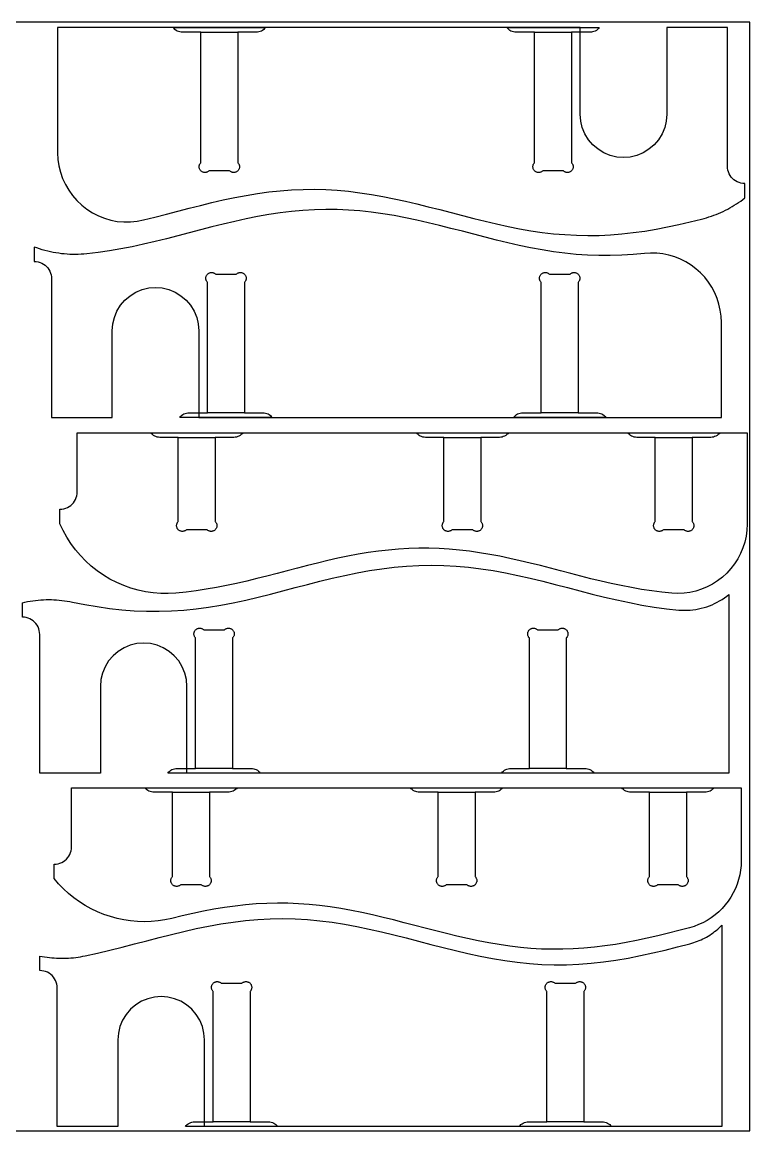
# Model space of a CAD drawing. Header units: inches. Extents: x 0 to 96, y 0 to 48.
# Drawn here: x 64.49 to 96, y 0 to 48 of the extents above; entities that cross this region are included whole.
import ezdxf

# ---------------------------------------------------------------- set-up
doc = ezdxf.new("R2010")
doc.units = ezdxf.units.IN
for name, color, linetype in [('BRACKET_CUTS', 1, 'Continuous'), ('BRACKET_OUTLINE', 5, 'Continuous'), ('PLYWOOD_BOUNDARY', 7, 'Continuous'), ('SHELF_OUTLINE', 3, 'Continuous')]:
    doc.layers.add(name, color=color, linetype=linetype)

msp = doc.modelspace()

# ---------------------------------------------------------------- linework, layer by layer
at = {"layer": 'BRACKET_CUTS'}
for points in [[(72.23, 47.564), (73.83, 47.564)], [(86.68, 47.564), (88.28, 47.564)], [(74.118, 31.09), (72.518, 31.09)], [(88.568, 31.09), (86.968, 31.09)], [(71.255, 30.025), (72.855, 30.025)], [(82.755, 30.025), (84.355, 30.025)], [(91.905, 30.025), (93.505, 30.025)], [(73.604, 15.691), (72.004, 15.691)], [(88.054, 15.691), (86.454, 15.691)], [(71.004, 14.657), (72.604, 14.657)], [(82.504, 14.657), (84.104, 14.657)], [(91.654, 14.657), (93.254, 14.657)], [(74.362, 0.388), (72.762, 0.388)], [(88.812, 0.388), (87.212, 0.388)]]:
    msp.add_lwpolyline(points, dxfattribs=at)
at = {"layer": 'BRACKET_OUTLINE'}
for points in [[(75.03, 47.764), (74.993, 47.719), (74.951, 47.68), (74.904, 47.645), (74.854, 47.616), (74.801, 47.594), (74.745, 47.577), (74.688, 47.567), (74.63, 47.564), (73.83, 47.564), (73.83, 41.917), (73.847, 41.899), (73.861, 41.879), (73.874, 41.858), (73.884, 41.836), (73.893, 41.813), (73.899, 41.789), (73.902, 41.765), (73.903, 41.74), (73.902, 41.716), (73.899, 41.692), (73.893, 41.668), (73.884, 41.645), (73.874, 41.623), (73.861, 41.602), (73.847, 41.582), (73.83, 41.564), (73.812, 41.547), (73.792, 41.533), (73.771, 41.52), (73.749, 41.509), (73.726, 41.501), (73.702, 41.495), (73.678, 41.492), (73.653, 41.49), (73.629, 41.492), (73.605, 41.495), (73.581, 41.501), (73.558, 41.509), (73.536, 41.52), (73.515, 41.533), (73.495, 41.547), (73.477, 41.564), (72.584, 41.564), (72.566, 41.547), (72.546, 41.533), (72.525, 41.52), (72.503, 41.509), (72.48, 41.501), (72.456, 41.495), (72.431, 41.492), (72.407, 41.49), (72.382, 41.492), (72.358, 41.495), (72.334, 41.501), (72.311, 41.509), (72.289, 41.52), (72.268, 41.533), (72.248, 41.547), (72.23, 41.564), (72.214, 41.582), (72.199, 41.602), (72.186, 41.623), (72.176, 41.645), (72.168, 41.668), (72.162, 41.692), (72.158, 41.716), (72.157, 41.74), (72.158, 41.765), (72.162, 41.789), (72.168, 41.813), (72.176, 41.836), (72.186, 41.858), (72.199, 41.879), (72.214, 41.899), (72.23, 41.917), (72.23, 47.564), (71.43, 47.564), (71.372, 47.567), (71.315, 47.577), (71.26, 47.594), (71.207, 47.616), (71.156, 47.645), (71.11, 47.68), (71.068, 47.719), (71.03, 47.764), (75.03, 47.764)], [(89.48, 47.764), (89.443, 47.719), (89.401, 47.68), (89.354, 47.645), (89.304, 47.616), (89.251, 47.594), (89.195, 47.577), (89.138, 47.567), (89.08, 47.564), (88.28, 47.564), (88.28, 41.917), (88.297, 41.899), (88.311, 41.879), (88.324, 41.858), (88.334, 41.836), (88.343, 41.813), (88.349, 41.789), (88.352, 41.765), (88.353, 41.74), (88.352, 41.716), (88.349, 41.692), (88.343, 41.668), (88.334, 41.645), (88.324, 41.623), (88.311, 41.602), (88.297, 41.582), (88.28, 41.564), (88.262, 41.547), (88.242, 41.533), (88.221, 41.52), (88.199, 41.509), (88.176, 41.501), (88.152, 41.495), (88.128, 41.492), (88.103, 41.49), (88.079, 41.492), (88.055, 41.495), (88.031, 41.501), (88.008, 41.509), (87.986, 41.52), (87.965, 41.533), (87.945, 41.547), (87.927, 41.564), (87.034, 41.564), (87.016, 41.547), (86.996, 41.533), (86.975, 41.52), (86.953, 41.509), (86.93, 41.501), (86.906, 41.495), (86.881, 41.492), (86.857, 41.49), (86.832, 41.492), (86.808, 41.495), (86.784, 41.501), (86.761, 41.509), (86.739, 41.52), (86.718, 41.533), (86.698, 41.547), (86.68, 41.564), (86.664, 41.582), (86.649, 41.602), (86.636, 41.623), (86.626, 41.645), (86.618, 41.668), (86.612, 41.692), (86.608, 41.716), (86.607, 41.74), (86.608, 41.765), (86.612, 41.789), (86.618, 41.813), (86.626, 41.836), (86.636, 41.858), (86.649, 41.879), (86.664, 41.899), (86.68, 41.917), (86.68, 47.564), (85.88, 47.564), (85.822, 47.567), (85.765, 47.577), (85.71, 47.594), (85.657, 47.616), (85.606, 47.645), (85.56, 47.68), (85.518, 47.719), (85.48, 47.764), (89.48, 47.764)], [(71.318, 30.89), (71.356, 30.934), (71.398, 30.974), (71.444, 31.008), (71.495, 31.037), (71.548, 31.06), (71.603, 31.077), (71.66, 31.087), (71.718, 31.09), (72.518, 31.09), (72.518, 36.736), (72.502, 36.755), (72.487, 36.774), (72.475, 36.795), (72.464, 36.818), (72.456, 36.841), (72.45, 36.864), (72.446, 36.889), (72.445, 36.913), (72.446, 36.938), (72.45, 36.962), (72.456, 36.986), (72.464, 37.009), (72.475, 37.031), (72.487, 37.052), (72.502, 37.072), (72.518, 37.09), (72.536, 37.106), (72.556, 37.121), (72.577, 37.134), (72.599, 37.144), (72.623, 37.152), (72.646, 37.158), (72.671, 37.162), (72.695, 37.163), (72.72, 37.162), (72.744, 37.158), (72.768, 37.152), (72.791, 37.144), (72.813, 37.134), (72.834, 37.121), (72.854, 37.106), (72.872, 37.09), (73.765, 37.09), (73.783, 37.106), (73.803, 37.121), (73.824, 37.134), (73.846, 37.144), (73.869, 37.152), (73.893, 37.158), (73.917, 37.162), (73.942, 37.163), (73.966, 37.162), (73.99, 37.158), (74.014, 37.152), (74.037, 37.144), (74.059, 37.134), (74.08, 37.121), (74.1, 37.106), (74.118, 37.09), (74.135, 37.072), (74.149, 37.052), (74.162, 37.031), (74.172, 37.009), (74.181, 36.986), (74.187, 36.962), (74.19, 36.938), (74.192, 36.913), (74.19, 36.889), (74.187, 36.864), (74.181, 36.841), (74.172, 36.818), (74.162, 36.795), (74.149, 36.774), (74.135, 36.755), (74.118, 36.736), (74.118, 31.09), (74.918, 31.09), (74.976, 31.087), (75.033, 31.077), (75.089, 31.06), (75.142, 31.037), (75.192, 31.008), (75.239, 30.974), (75.281, 30.934), (75.318, 30.89), (71.318, 30.89)], [(85.768, 30.89), (85.806, 30.934), (85.848, 30.974), (85.894, 31.008), (85.945, 31.037), (85.998, 31.06), (86.053, 31.077), (86.11, 31.087), (86.168, 31.09), (86.968, 31.09), (86.968, 36.736), (86.952, 36.755), (86.937, 36.774), (86.925, 36.795), (86.914, 36.818), (86.906, 36.841), (86.9, 36.864), (86.896, 36.889), (86.895, 36.913), (86.896, 36.938), (86.9, 36.962), (86.906, 36.986), (86.914, 37.009), (86.925, 37.031), (86.937, 37.052), (86.952, 37.072), (86.968, 37.09), (86.986, 37.106), (87.006, 37.121), (87.027, 37.134), (87.049, 37.144), (87.073, 37.152), (87.096, 37.158), (87.121, 37.162), (87.145, 37.163), (87.17, 37.162), (87.194, 37.158), (87.218, 37.152), (87.241, 37.144), (87.263, 37.134), (87.284, 37.121), (87.304, 37.106), (87.322, 37.09), (88.215, 37.09), (88.233, 37.106), (88.253, 37.121), (88.274, 37.134), (88.296, 37.144), (88.319, 37.152), (88.343, 37.158), (88.367, 37.162), (88.392, 37.163), (88.416, 37.162), (88.44, 37.158), (88.464, 37.152), (88.487, 37.144), (88.509, 37.134), (88.53, 37.121), (88.55, 37.106), (88.568, 37.09), (88.585, 37.072), (88.599, 37.052), (88.612, 37.031), (88.622, 37.009), (88.631, 36.986), (88.637, 36.962), (88.64, 36.938), (88.642, 36.913), (88.64, 36.889), (88.637, 36.864), (88.631, 36.841), (88.622, 36.818), (88.612, 36.795), (88.599, 36.774), (88.585, 36.755), (88.568, 36.736), (88.568, 31.09), (89.368, 31.09), (89.426, 31.087), (89.483, 31.077), (89.539, 31.06), (89.592, 31.037), (89.642, 31.008), (89.689, 30.974), (89.731, 30.934), (89.768, 30.89), (85.768, 30.89)], [(74.055, 30.225), (74.018, 30.18), (73.975, 30.141), (73.929, 30.106), (73.879, 30.077), (73.825, 30.055), (73.77, 30.038), (73.713, 30.028), (73.655, 30.025), (72.855, 30.025), (72.855, 26.378), (72.871, 26.36), (72.886, 26.34), (72.899, 26.319), (72.909, 26.297), (72.917, 26.274), (72.923, 26.25), (72.927, 26.226), (72.928, 26.201), (72.927, 26.177), (72.923, 26.153), (72.917, 26.129), (72.909, 26.106), (72.899, 26.084), (72.886, 26.063), (72.871, 26.043), (72.855, 26.025), (72.837, 26.008), (72.817, 25.994), (72.796, 25.981), (72.774, 25.97), (72.751, 25.962), (72.727, 25.956), (72.703, 25.953), (72.678, 25.951), (72.654, 25.953), (72.629, 25.956), (72.606, 25.962), (72.583, 25.97), (72.56, 25.981), (72.539, 25.994), (72.52, 26.008), (72.501, 26.025), (71.609, 26.025), (71.59, 26.008), (71.571, 25.994), (71.55, 25.981), (71.527, 25.97), (71.504, 25.962), (71.481, 25.956), (71.456, 25.953), (71.432, 25.951), (71.407, 25.953), (71.383, 25.956), (71.359, 25.962), (71.336, 25.97), (71.314, 25.981), (71.293, 25.994), (71.273, 26.008), (71.255, 26.025), (71.239, 26.043), (71.224, 26.063), (71.211, 26.084), (71.201, 26.106), (71.193, 26.129), (71.187, 26.153), (71.183, 26.177), (71.182, 26.201), (71.183, 26.226), (71.187, 26.25), (71.193, 26.274), (71.201, 26.297), (71.211, 26.319), (71.224, 26.34), (71.239, 26.36), (71.255, 26.378), (71.255, 30.025), (70.455, 30.025), (70.397, 30.028), (70.34, 30.038), (70.285, 30.055), (70.231, 30.077), (70.181, 30.106), (70.135, 30.141), (70.092, 30.18), (70.055, 30.225), (74.055, 30.225)], [(85.555, 30.225), (85.518, 30.18), (85.475, 30.141), (85.429, 30.106), (85.379, 30.077), (85.325, 30.055), (85.27, 30.038), (85.213, 30.028), (85.155, 30.025), (84.355, 30.025), (84.355, 26.378), (84.371, 26.36), (84.386, 26.34), (84.399, 26.319), (84.409, 26.297), (84.417, 26.274), (84.423, 26.25), (84.427, 26.226), (84.428, 26.201), (84.427, 26.177), (84.423, 26.153), (84.417, 26.129), (84.409, 26.106), (84.399, 26.084), (84.386, 26.063), (84.371, 26.043), (84.355, 26.025), (84.337, 26.008), (84.317, 25.994), (84.296, 25.981), (84.274, 25.97), (84.251, 25.962), (84.227, 25.956), (84.203, 25.953), (84.178, 25.951), (84.154, 25.953), (84.129, 25.956), (84.106, 25.962), (84.083, 25.97), (84.06, 25.981), (84.039, 25.994), (84.02, 26.008), (84.001, 26.025), (83.109, 26.025), (83.09, 26.008), (83.071, 25.994), (83.05, 25.981), (83.027, 25.97), (83.004, 25.962), (82.981, 25.956), (82.956, 25.953), (82.932, 25.951), (82.907, 25.953), (82.883, 25.956), (82.859, 25.962), (82.836, 25.97), (82.814, 25.981), (82.793, 25.994), (82.773, 26.008), (82.755, 26.025), (82.739, 26.043), (82.724, 26.063), (82.711, 26.084), (82.701, 26.106), (82.693, 26.129), (82.687, 26.153), (82.683, 26.177), (82.682, 26.201), (82.683, 26.226), (82.687, 26.25), (82.693, 26.274), (82.701, 26.297), (82.711, 26.319), (82.724, 26.34), (82.739, 26.36), (82.755, 26.378), (82.755, 30.025), (81.955, 30.025), (81.897, 30.028), (81.84, 30.038), (81.785, 30.055), (81.731, 30.077), (81.681, 30.106), (81.635, 30.141), (81.592, 30.18), (81.555, 30.225), (85.555, 30.225)], [(94.705, 30.225), (94.668, 30.18), (94.625, 30.141), (94.579, 30.106), (94.529, 30.077), (94.475, 30.055), (94.42, 30.038), (94.363, 30.028), (94.305, 30.025), (93.505, 30.025), (93.505, 26.378), (93.521, 26.36), (93.536, 26.34), (93.549, 26.319), (93.559, 26.297), (93.567, 26.274), (93.573, 26.25), (93.577, 26.226), (93.578, 26.201), (93.577, 26.177), (93.573, 26.153), (93.567, 26.129), (93.559, 26.106), (93.549, 26.084), (93.536, 26.063), (93.521, 26.043), (93.505, 26.025), (93.487, 26.008), (93.467, 25.994), (93.446, 25.981), (93.424, 25.97), (93.401, 25.962), (93.377, 25.956), (93.353, 25.953), (93.328, 25.951), (93.304, 25.953), (93.279, 25.956), (93.256, 25.962), (93.233, 25.97), (93.21, 25.981), (93.189, 25.994), (93.17, 26.008), (93.151, 26.025), (92.259, 26.025), (92.24, 26.008), (92.221, 25.994), (92.2, 25.981), (92.177, 25.97), (92.154, 25.962), (92.131, 25.956), (92.106, 25.953), (92.082, 25.951), (92.057, 25.953), (92.033, 25.956), (92.009, 25.962), (91.986, 25.97), (91.964, 25.981), (91.943, 25.994), (91.923, 26.008), (91.905, 26.025), (91.889, 26.043), (91.874, 26.063), (91.861, 26.084), (91.851, 26.106), (91.843, 26.129), (91.837, 26.153), (91.833, 26.177), (91.832, 26.201), (91.833, 26.226), (91.837, 26.25), (91.843, 26.274), (91.851, 26.297), (91.861, 26.319), (91.874, 26.34), (91.889, 26.36), (91.905, 26.378), (91.905, 30.025), (91.105, 30.025), (91.047, 30.028), (90.99, 30.038), (90.935, 30.055), (90.881, 30.077), (90.831, 30.106), (90.785, 30.141), (90.742, 30.18), (90.705, 30.225), (94.705, 30.225)], [(70.804, 15.491), (70.841, 15.536), (70.884, 15.575), (70.93, 15.61), (70.98, 15.639), (71.034, 15.661), (71.089, 15.678), (71.146, 15.688), (71.204, 15.691), (72.004, 15.691), (72.004, 21.338), (71.988, 21.356), (71.973, 21.376), (71.96, 21.397), (71.95, 21.419), (71.942, 21.442), (71.936, 21.466), (71.932, 21.49), (71.931, 21.515), (71.932, 21.539), (71.936, 21.563), (71.942, 21.587), (71.95, 21.61), (71.96, 21.632), (71.973, 21.654), (71.988, 21.673), (72.004, 21.691), (72.022, 21.708), (72.042, 21.722), (72.063, 21.735), (72.085, 21.746), (72.108, 21.754), (72.132, 21.76), (72.156, 21.763), (72.181, 21.765), (72.205, 21.763), (72.23, 21.76), (72.253, 21.754), (72.276, 21.746), (72.299, 21.735), (72.32, 21.722), (72.339, 21.708), (72.358, 21.691), (73.25, 21.691), (73.269, 21.708), (73.288, 21.722), (73.309, 21.735), (73.332, 21.746), (73.355, 21.754), (73.378, 21.76), (73.403, 21.763), (73.427, 21.765), (73.452, 21.763), (73.476, 21.76), (73.5, 21.754), (73.523, 21.746), (73.545, 21.735), (73.566, 21.722), (73.586, 21.708), (73.604, 21.691), (73.62, 21.673), (73.635, 21.654), (73.648, 21.632), (73.658, 21.61), (73.666, 21.587), (73.672, 21.563), (73.676, 21.539), (73.677, 21.515), (73.676, 21.49), (73.672, 21.466), (73.666, 21.442), (73.658, 21.419), (73.648, 21.397), (73.635, 21.376), (73.62, 21.356), (73.604, 21.338), (73.604, 15.691), (74.404, 15.691), (74.462, 15.688), (74.519, 15.678), (74.574, 15.661), (74.628, 15.639), (74.678, 15.61), (74.724, 15.575), (74.767, 15.536), (74.804, 15.491), (70.804, 15.491)], [(85.254, 15.491), (85.291, 15.536), (85.334, 15.575), (85.38, 15.61), (85.43, 15.639), (85.484, 15.661), (85.539, 15.678), (85.596, 15.688), (85.654, 15.691), (86.454, 15.691), (86.454, 21.338), (86.438, 21.356), (86.423, 21.376), (86.41, 21.397), (86.4, 21.419), (86.392, 21.442), (86.386, 21.466), (86.382, 21.49), (86.381, 21.515), (86.382, 21.539), (86.386, 21.563), (86.392, 21.587), (86.4, 21.61), (86.41, 21.632), (86.423, 21.654), (86.438, 21.673), (86.454, 21.691), (86.472, 21.708), (86.492, 21.722), (86.513, 21.735), (86.535, 21.746), (86.558, 21.754), (86.582, 21.76), (86.606, 21.763), (86.631, 21.765), (86.655, 21.763), (86.68, 21.76), (86.703, 21.754), (86.726, 21.746), (86.749, 21.735), (86.77, 21.722), (86.789, 21.708), (86.808, 21.691), (87.7, 21.691), (87.719, 21.708), (87.738, 21.722), (87.759, 21.735), (87.782, 21.746), (87.805, 21.754), (87.828, 21.76), (87.853, 21.763), (87.877, 21.765), (87.902, 21.763), (87.926, 21.76), (87.95, 21.754), (87.973, 21.746), (87.995, 21.735), (88.016, 21.722), (88.036, 21.708), (88.054, 21.691), (88.07, 21.673), (88.085, 21.654), (88.098, 21.632), (88.108, 21.61), (88.116, 21.587), (88.122, 21.563), (88.126, 21.539), (88.127, 21.515), (88.126, 21.49), (88.122, 21.466), (88.116, 21.442), (88.108, 21.419), (88.098, 21.397), (88.085, 21.376), (88.07, 21.356), (88.054, 21.338), (88.054, 15.691), (88.854, 15.691), (88.912, 15.688), (88.969, 15.678), (89.024, 15.661), (89.078, 15.639), (89.128, 15.61), (89.174, 15.575), (89.217, 15.536), (89.254, 15.491), (85.254, 15.491)], [(73.804, 14.857), (73.767, 14.813), (73.724, 14.773), (73.678, 14.739), (73.628, 14.71), (73.574, 14.687), (73.519, 14.67), (73.462, 14.66), (73.404, 14.657), (72.604, 14.657), (72.604, 11.01), (72.621, 10.992), (72.635, 10.973), (72.648, 10.952), (72.658, 10.929), (72.667, 10.906), (72.673, 10.882), (72.676, 10.858), (72.677, 10.834), (72.676, 10.809), (72.673, 10.785), (72.667, 10.761), (72.658, 10.738), (72.648, 10.716), (72.635, 10.695), (72.621, 10.675), (72.604, 10.657), (72.586, 10.64), (72.566, 10.626), (72.545, 10.613), (72.523, 10.603), (72.5, 10.594), (72.476, 10.588), (72.452, 10.585), (72.427, 10.584), (72.403, 10.585), (72.379, 10.588), (72.355, 10.594), (72.332, 10.603), (72.309, 10.613), (72.288, 10.626), (72.269, 10.64), (72.251, 10.657), (71.358, 10.657), (71.339, 10.64), (71.32, 10.626), (71.299, 10.613), (71.277, 10.603), (71.253, 10.594), (71.23, 10.588), (71.205, 10.585), (71.181, 10.584), (71.156, 10.585), (71.132, 10.588), (71.108, 10.594), (71.085, 10.603), (71.063, 10.613), (71.042, 10.626), (71.022, 10.64), (71.004, 10.657), (70.988, 10.675), (70.973, 10.695), (70.96, 10.716), (70.95, 10.738), (70.942, 10.761), (70.936, 10.785), (70.932, 10.809), (70.931, 10.834), (70.932, 10.858), (70.936, 10.882), (70.942, 10.906), (70.95, 10.929), (70.96, 10.952), (70.973, 10.973), (70.988, 10.992), (71.004, 11.01), (71.004, 14.657), (70.204, 14.657), (70.146, 14.66), (70.089, 14.67), (70.034, 14.687), (69.98, 14.71), (69.93, 14.739), (69.884, 14.773), (69.841, 14.813), (69.804, 14.857), (73.804, 14.857)], [(85.304, 14.857), (85.267, 14.813), (85.224, 14.773), (85.178, 14.739), (85.128, 14.71), (85.074, 14.687), (85.019, 14.67), (84.962, 14.66), (84.904, 14.657), (84.104, 14.657), (84.104, 11.01), (84.121, 10.992), (84.135, 10.973), (84.148, 10.952), (84.158, 10.929), (84.167, 10.906), (84.173, 10.882), (84.176, 10.858), (84.177, 10.834), (84.176, 10.809), (84.173, 10.785), (84.167, 10.761), (84.158, 10.738), (84.148, 10.716), (84.135, 10.695), (84.121, 10.675), (84.104, 10.657), (84.086, 10.64), (84.066, 10.626), (84.045, 10.613), (84.023, 10.603), (84, 10.594), (83.976, 10.588), (83.952, 10.585), (83.927, 10.584), (83.903, 10.585), (83.879, 10.588), (83.855, 10.594), (83.832, 10.603), (83.809, 10.613), (83.788, 10.626), (83.769, 10.64), (83.751, 10.657), (82.858, 10.657), (82.839, 10.64), (82.82, 10.626), (82.799, 10.613), (82.777, 10.603), (82.753, 10.594), (82.73, 10.588), (82.705, 10.585), (82.681, 10.584), (82.656, 10.585), (82.632, 10.588), (82.608, 10.594), (82.585, 10.603), (82.563, 10.613), (82.542, 10.626), (82.522, 10.64), (82.504, 10.657), (82.488, 10.675), (82.473, 10.695), (82.46, 10.716), (82.45, 10.738), (82.442, 10.761), (82.436, 10.785), (82.432, 10.809), (82.431, 10.834), (82.432, 10.858), (82.436, 10.882), (82.442, 10.906), (82.45, 10.929), (82.46, 10.952), (82.473, 10.973), (82.488, 10.992), (82.504, 11.01), (82.504, 14.657), (81.704, 14.657), (81.646, 14.66), (81.589, 14.67), (81.534, 14.687), (81.48, 14.71), (81.43, 14.739), (81.384, 14.773), (81.341, 14.813), (81.304, 14.857), (85.304, 14.857)], [(94.454, 14.857), (94.417, 14.813), (94.374, 14.773), (94.328, 14.739), (94.278, 14.71), (94.224, 14.687), (94.169, 14.67), (94.112, 14.66), (94.054, 14.657), (93.254, 14.657), (93.254, 11.01), (93.271, 10.992), (93.285, 10.973), (93.298, 10.952), (93.308, 10.929), (93.317, 10.906), (93.323, 10.882), (93.326, 10.858), (93.327, 10.834), (93.326, 10.809), (93.323, 10.785), (93.317, 10.761), (93.308, 10.738), (93.298, 10.716), (93.285, 10.695), (93.271, 10.675), (93.254, 10.657), (93.236, 10.64), (93.216, 10.626), (93.195, 10.613), (93.173, 10.603), (93.15, 10.594), (93.126, 10.588), (93.102, 10.585), (93.077, 10.584), (93.053, 10.585), (93.029, 10.588), (93.005, 10.594), (92.982, 10.603), (92.959, 10.613), (92.938, 10.626), (92.919, 10.64), (92.901, 10.657), (92.008, 10.657), (91.989, 10.64), (91.97, 10.626), (91.949, 10.613), (91.927, 10.603), (91.903, 10.594), (91.88, 10.588), (91.855, 10.585), (91.831, 10.584), (91.806, 10.585), (91.782, 10.588), (91.758, 10.594), (91.735, 10.603), (91.713, 10.613), (91.692, 10.626), (91.672, 10.64), (91.654, 10.657), (91.638, 10.675), (91.623, 10.695), (91.61, 10.716), (91.6, 10.738), (91.592, 10.761), (91.586, 10.785), (91.582, 10.809), (91.581, 10.834), (91.582, 10.858), (91.586, 10.882), (91.592, 10.906), (91.6, 10.929), (91.61, 10.952), (91.623, 10.973), (91.638, 10.992), (91.654, 11.01), (91.654, 14.657), (90.854, 14.657), (90.796, 14.66), (90.739, 14.67), (90.684, 14.687), (90.63, 14.71), (90.58, 14.739), (90.534, 14.773), (90.491, 14.813), (90.454, 14.857), (94.454, 14.857)], [(71.562, 0.188), (71.599, 0.232), (71.641, 0.272), (71.688, 0.306), (71.738, 0.335), (71.791, 0.358), (71.847, 0.374), (71.904, 0.384), (71.962, 0.388), (72.762, 0.388), (72.762, 6.034), (72.745, 6.052), (72.731, 6.072), (72.718, 6.093), (72.708, 6.115), (72.699, 6.138), (72.693, 6.162), (72.69, 6.187), (72.689, 6.211), (72.69, 6.236), (72.693, 6.26), (72.699, 6.284), (72.708, 6.307), (72.718, 6.329), (72.731, 6.35), (72.745, 6.37), (72.762, 6.388), (72.78, 6.404), (72.8, 6.419), (72.821, 6.432), (72.843, 6.442), (72.866, 6.45), (72.89, 6.456), (72.914, 6.46), (72.939, 6.461), (72.963, 6.46), (72.987, 6.456), (73.011, 6.45), (73.034, 6.442), (73.056, 6.432), (73.078, 6.419), (73.097, 6.404), (73.115, 6.388), (74.008, 6.388), (74.026, 6.404), (74.046, 6.419), (74.067, 6.432), (74.089, 6.442), (74.112, 6.45), (74.136, 6.456), (74.161, 6.46), (74.185, 6.461), (74.21, 6.46), (74.234, 6.456), (74.258, 6.45), (74.281, 6.442), (74.303, 6.432), (74.324, 6.419), (74.344, 6.404), (74.362, 6.388), (74.378, 6.37), (74.393, 6.35), (74.406, 6.329), (74.416, 6.307), (74.424, 6.284), (74.43, 6.26), (74.434, 6.236), (74.435, 6.211), (74.434, 6.187), (74.43, 6.162), (74.424, 6.138), (74.416, 6.115), (74.406, 6.093), (74.393, 6.072), (74.378, 6.052), (74.362, 6.034), (74.362, 0.388), (75.162, 0.388), (75.22, 0.384), (75.277, 0.374), (75.332, 0.358), (75.385, 0.335), (75.436, 0.306), (75.482, 0.272), (75.524, 0.232), (75.562, 0.188), (71.562, 0.188)], [(86.012, 0.188), (86.049, 0.232), (86.091, 0.272), (86.138, 0.306), (86.188, 0.335), (86.241, 0.358), (86.297, 0.374), (86.354, 0.384), (86.412, 0.388), (87.212, 0.388), (87.212, 6.034), (87.195, 6.052), (87.181, 6.072), (87.168, 6.093), (87.158, 6.115), (87.149, 6.138), (87.143, 6.162), (87.14, 6.187), (87.139, 6.211), (87.14, 6.236), (87.143, 6.26), (87.149, 6.284), (87.158, 6.307), (87.168, 6.329), (87.181, 6.35), (87.195, 6.37), (87.212, 6.388), (87.23, 6.404), (87.25, 6.419), (87.271, 6.432), (87.293, 6.442), (87.316, 6.45), (87.34, 6.456), (87.364, 6.46), (87.389, 6.461), (87.413, 6.46), (87.437, 6.456), (87.461, 6.45), (87.484, 6.442), (87.506, 6.432), (87.528, 6.419), (87.547, 6.404), (87.565, 6.388), (88.458, 6.388), (88.476, 6.404), (88.496, 6.419), (88.517, 6.432), (88.539, 6.442), (88.562, 6.45), (88.586, 6.456), (88.611, 6.46), (88.635, 6.461), (88.66, 6.46), (88.684, 6.456), (88.708, 6.45), (88.731, 6.442), (88.753, 6.432), (88.774, 6.419), (88.794, 6.404), (88.812, 6.388), (88.828, 6.37), (88.843, 6.35), (88.856, 6.329), (88.866, 6.307), (88.874, 6.284), (88.88, 6.26), (88.884, 6.236), (88.885, 6.211), (88.884, 6.187), (88.88, 6.162), (88.874, 6.138), (88.866, 6.115), (88.856, 6.093), (88.843, 6.072), (88.828, 6.052), (88.812, 6.034), (88.812, 0.388), (89.612, 0.388), (89.67, 0.384), (89.727, 0.374), (89.782, 0.358), (89.835, 0.335), (89.886, 0.306), (89.932, 0.272), (89.974, 0.232), (90.012, 0.188), (86.012, 0.188)]]:
    msp.add_lwpolyline(points, close=True, dxfattribs=at)
at = {"layer": 'PLYWOOD_BOUNDARY'}
msp.add_lwpolyline([(0, 0), (96, 0), (96, 48), (0, 48), (0, 0)], close=True, dxfattribs=at)
at = {"layer": 'SHELF_OUTLINE'}
for points in [[(95.03, 47.764), (92.405, 47.764), (92.405, 44.014), (92.382, 43.72), (92.313, 43.434), (92.201, 43.162), (92.047, 42.912), (91.856, 42.688), (91.632, 42.497), (91.381, 42.343), (91.11, 42.23), (90.824, 42.162), (90.53, 42.139), (90.237, 42.162), (89.951, 42.23), (89.679, 42.343), (89.428, 42.497), (89.204, 42.688), (89.013, 42.912), (88.86, 43.162), (88.747, 43.434), (88.678, 43.72), (88.655, 44.014), (88.655, 47.764), (66.03, 47.764), (66.03, 42.347), (66.03, 42.347), (66.044, 42.061), (66.085, 41.778), (66.152, 41.5), (66.246, 41.23), (66.365, 40.969), (66.509, 40.722), (66.675, 40.489), (66.863, 40.273), (67.07, 40.076), (67.296, 39.899), (67.537, 39.745), (67.792, 39.615), (68.057, 39.509), (68.332, 39.429), (68.614, 39.376), (68.899, 39.35), (69.185, 39.351), (69.469, 39.379), (69.75, 39.435), (69.75, 39.435), (70.243, 39.559), (70.736, 39.687), (71.23, 39.816), (71.723, 39.944), (72.216, 40.069), (72.709, 40.189), (73.202, 40.302), (73.695, 40.406), (74.188, 40.499), (74.681, 40.58), (75.175, 40.648), (75.668, 40.701), (76.161, 40.738), (76.654, 40.759), (77.147, 40.763), (77.64, 40.751), (78.133, 40.722), (78.627, 40.678), (79.12, 40.618), (79.613, 40.544), (80.106, 40.457), (80.599, 40.358), (81.092, 40.25), (81.585, 40.133), (82.078, 40.01), (82.572, 39.883), (83.065, 39.755), (83.558, 39.626), (84.051, 39.5), (84.544, 39.378), (85.037, 39.262), (85.53, 39.155), (86.023, 39.058), (86.517, 38.972), (87.01, 38.9), (87.503, 38.843), (87.996, 38.8), (88.489, 38.774), (88.982, 38.764), (89.475, 38.77), (89.968, 38.794), (90.462, 38.833), (90.955, 38.888), (91.448, 38.957), (91.941, 39.04), (92.434, 39.135), (92.927, 39.24), (93.42, 39.355), (93.913, 39.475), (93.913, 39.475), (94.02, 39.503), (94.126, 39.534), (94.231, 39.566), (94.336, 39.601), (94.439, 39.639), (94.542, 39.678), (94.644, 39.72), (94.745, 39.764), (94.845, 39.81), (94.944, 39.858), (95.042, 39.909), (95.139, 39.962), (95.234, 40.017), (95.329, 40.074), (95.422, 40.133), (95.513, 40.194), (95.604, 40.257), (95.693, 40.322), (95.78, 40.389), (95.78, 41.014), (95.78, 41.014), (95.696, 41.018), (95.613, 41.032), (95.532, 41.056), (95.455, 41.088), (95.381, 41.129), (95.313, 41.177), (95.25, 41.233), (95.194, 41.296), (95.145, 41.365), (95.104, 41.438), (95.072, 41.516), (95.049, 41.597), (95.035, 41.68), (95.03, 41.764), (95.03, 47.764)], [(65.768, 30.89), (68.393, 30.89), (68.393, 34.64), (68.416, 34.933), (68.485, 35.219), (68.598, 35.491), (68.751, 35.742), (68.942, 35.966), (69.166, 36.157), (69.417, 36.311), (69.689, 36.423), (69.975, 36.492), (70.268, 36.515), (70.562, 36.492), (70.848, 36.423), (71.12, 36.311), (71.37, 36.157), (71.594, 35.966), (71.785, 35.742), (71.939, 35.491), (72.052, 35.219), (72.12, 34.933), (72.143, 34.64), (72.143, 30.89), (94.768, 30.89), (94.768, 35.002), (94.768, 35.002), (94.757, 35.267), (94.721, 35.53), (94.663, 35.789), (94.582, 36.042), (94.479, 36.287), (94.355, 36.521), (94.211, 36.744), (94.048, 36.953), (93.866, 37.147), (93.669, 37.324), (93.456, 37.483), (93.23, 37.622), (92.993, 37.741), (92.746, 37.838), (92.492, 37.914), (92.232, 37.966), (91.968, 37.996), (91.703, 38.002), (91.438, 37.984), (91.438, 37.984), (90.945, 37.937), (90.452, 37.906), (89.959, 37.891), (89.467, 37.893), (88.974, 37.912), (88.481, 37.946), (87.988, 37.997), (87.495, 38.062), (87.002, 38.141), (86.51, 38.232), (86.017, 38.335), (85.524, 38.446), (85.031, 38.565), (84.538, 38.69), (84.045, 38.817), (83.553, 38.946), (83.06, 39.074), (82.567, 39.199), (82.074, 39.319), (81.581, 39.432), (81.089, 39.535), (80.596, 39.628), (80.103, 39.709), (79.61, 39.776), (79.117, 39.828), (78.624, 39.865), (78.132, 39.885), (77.639, 39.889), (77.146, 39.877), (76.653, 39.848), (76.16, 39.803), (75.667, 39.743), (75.175, 39.668), (74.682, 39.581), (74.189, 39.482), (73.696, 39.374), (73.203, 39.257), (72.711, 39.134), (72.218, 39.007), (71.725, 38.879), (71.232, 38.75), (70.739, 38.624), (70.246, 38.502), (69.754, 38.387), (69.261, 38.28), (68.768, 38.183), (68.275, 38.098), (67.782, 38.026), (67.289, 37.968), (67.289, 37.968), (67.168, 37.957), (67.047, 37.95), (66.925, 37.945), (66.804, 37.943), (66.682, 37.944), (66.561, 37.948), (66.439, 37.955), (66.318, 37.964), (66.197, 37.977), (66.076, 37.993), (65.956, 38.012), (65.837, 38.033), (65.717, 38.058), (65.599, 38.085), (65.481, 38.116), (65.364, 38.149), (65.248, 38.185), (65.133, 38.223), (65.018, 38.265), (65.018, 37.64), (65.018, 37.64), (65.102, 37.635), (65.185, 37.621), (65.266, 37.598), (65.344, 37.566), (65.417, 37.525), (65.486, 37.476), (65.549, 37.42), (65.605, 37.358), (65.653, 37.289), (65.694, 37.215), (65.726, 37.138), (65.749, 37.057), (65.764, 36.974), (65.768, 36.89), (65.768, 30.89)], [(66.88, 30.225), (95.88, 30.225), (95.88, 26.267), (95.88, 26.267), (95.869, 26.006), (95.835, 25.747), (95.778, 25.492), (95.7, 25.243), (95.6, 25.002), (95.48, 24.77), (95.339, 24.549), (95.181, 24.342), (95.005, 24.149), (94.812, 23.972), (94.605, 23.813), (94.385, 23.672), (94.154, 23.551), (93.913, 23.451), (93.664, 23.371), (93.409, 23.314), (93.15, 23.279), (92.889, 23.267), (92.628, 23.278), (92.628, 23.278), (92.19, 23.321), (91.751, 23.376), (91.313, 23.442), (90.875, 23.519), (90.436, 23.604), (89.998, 23.698), (89.56, 23.799), (89.121, 23.905), (88.683, 24.016), (88.245, 24.129), (87.806, 24.244), (87.368, 24.358), (86.93, 24.471), (86.491, 24.58), (86.053, 24.685), (85.615, 24.784), (85.176, 24.875), (84.738, 24.958), (84.3, 25.031), (83.861, 25.093), (83.423, 25.144), (82.985, 25.183), (82.546, 25.209), (82.108, 25.223), (81.669, 25.223), (81.231, 25.21), (80.793, 25.184), (80.354, 25.146), (79.916, 25.095), (79.478, 25.033), (79.039, 24.961), (78.601, 24.878), (78.163, 24.787), (77.724, 24.689), (77.286, 24.584), (76.848, 24.475), (76.409, 24.363), (75.971, 24.248), (75.533, 24.134), (75.094, 24.02), (74.656, 23.91), (74.218, 23.803), (73.779, 23.702), (73.341, 23.608), (72.903, 23.522), (72.464, 23.445), (72.026, 23.378), (71.588, 23.323), (71.149, 23.279), (71.149, 23.279), (70.821, 23.262), (70.492, 23.267), (70.164, 23.293), (69.839, 23.34), (69.517, 23.409), (69.201, 23.499), (68.891, 23.609), (68.589, 23.74), (68.296, 23.89), (68.014, 24.059), (67.744, 24.246), (67.486, 24.451), (67.243, 24.672), (67.014, 24.909), (66.802, 25.16), (66.606, 25.425), (66.429, 25.701), (66.27, 25.989), (66.13, 26.287), (66.13, 26.912), (66.13, 26.912), (66.214, 26.917), (66.297, 26.931), (66.378, 26.954), (66.455, 26.986), (66.529, 27.027), (66.598, 27.076), (66.66, 27.132), (66.716, 27.195), (66.765, 27.263), (66.806, 27.337), (66.838, 27.414), (66.861, 27.495), (66.875, 27.578), (66.88, 27.662), (66.88, 30.225)], [(65.254, 15.491), (65.254, 21.491), (65.254, 21.491), (65.249, 21.575), (65.235, 21.658), (65.212, 21.739), (65.18, 21.817), (65.139, 21.89), (65.09, 21.959), (65.034, 22.022), (64.972, 22.078), (64.903, 22.126), (64.829, 22.167), (64.752, 22.199), (64.671, 22.223), (64.588, 22.237), (64.504, 22.241), (64.504, 22.866), (64.504, 22.866), (64.616, 22.891), (64.729, 22.914), (64.842, 22.933), (64.955, 22.95), (65.069, 22.965), (65.184, 22.977), (65.298, 22.986), (65.413, 22.993), (65.528, 22.997), (65.642, 22.998), (65.757, 22.997), (65.872, 22.993), (65.987, 22.986), (66.101, 22.977), (66.215, 22.965), (66.329, 22.951), (66.443, 22.934), (66.556, 22.914), (66.669, 22.892), (66.669, 22.892), (67.205, 22.786), (67.74, 22.694), (68.276, 22.617), (68.812, 22.558), (69.348, 22.517), (69.884, 22.495), (70.42, 22.493), (70.956, 22.51), (71.492, 22.547), (72.028, 22.602), (72.563, 22.675), (73.099, 22.764), (73.635, 22.867), (74.171, 22.982), (74.707, 23.107), (75.243, 23.24), (75.779, 23.378), (76.315, 23.518), (76.85, 23.658), (77.386, 23.794), (77.922, 23.924), (78.458, 24.046), (78.994, 24.157), (79.53, 24.255), (80.066, 24.338), (80.602, 24.404), (81.137, 24.452), (81.673, 24.481), (82.209, 24.491), (82.745, 24.482), (83.281, 24.453), (83.817, 24.404), (84.353, 24.338), (84.889, 24.256), (85.425, 24.158), (85.96, 24.047), (86.496, 23.926), (87.032, 23.795), (87.568, 23.659), (88.104, 23.52), (88.64, 23.38), (89.176, 23.242), (89.712, 23.109), (90.247, 22.983), (90.783, 22.868), (91.319, 22.765), (91.855, 22.676), (92.391, 22.603), (92.927, 22.547), (92.927, 22.547), (93.049, 22.539), (93.172, 22.536), (93.294, 22.538), (93.416, 22.545), (93.538, 22.557), (93.66, 22.574), (93.78, 22.596), (93.9, 22.623), (94.018, 22.654), (94.135, 22.691), (94.25, 22.732), (94.364, 22.778), (94.475, 22.828), (94.585, 22.883), (94.692, 22.942), (94.797, 23.006), (94.899, 23.074), (94.998, 23.146), (95.094, 23.222), (95.094, 15.491), (71.629, 15.491), (71.629, 19.241), (71.606, 19.535), (71.537, 19.821), (71.425, 20.093), (71.271, 20.343), (71.08, 20.567), (70.856, 20.758), (70.605, 20.912), (70.333, 21.025), (70.047, 21.093), (69.754, 21.116), (69.461, 21.093), (69.175, 21.025), (68.903, 20.912), (68.652, 20.758), (68.428, 20.567), (68.237, 20.343), (68.083, 20.093), (67.971, 19.821), (67.902, 19.535), (67.879, 19.241), (67.879, 15.491), (65.254, 15.491)], [(66.629, 14.857), (95.629, 14.857), (95.629, 11.696), (95.629, 11.696), (95.622, 11.489), (95.6, 11.282), (95.565, 11.078), (95.515, 10.876), (95.451, 10.678), (95.374, 10.486), (95.284, 10.299), (95.181, 10.119), (95.065, 9.946), (94.939, 9.781), (94.801, 9.626), (94.652, 9.481), (94.494, 9.346), (94.327, 9.223), (94.152, 9.112), (93.97, 9.012), (93.781, 8.926), (93.586, 8.853), (93.387, 8.794), (93.387, 8.794), (92.93, 8.675), (92.472, 8.559), (92.015, 8.447), (91.557, 8.341), (91.1, 8.242), (90.642, 8.152), (90.185, 8.072), (89.727, 8.004), (89.269, 7.948), (88.812, 7.904), (88.354, 7.875), (87.897, 7.859), (87.439, 7.858), (86.982, 7.871), (86.524, 7.898), (86.067, 7.939), (85.609, 7.993), (85.151, 8.06), (84.694, 8.138), (84.236, 8.226), (83.779, 8.323), (83.321, 8.428), (82.864, 8.539), (82.406, 8.655), (81.949, 8.773), (81.491, 8.893), (81.033, 9.012), (80.576, 9.129), (80.118, 9.242), (79.661, 9.35), (79.203, 9.45), (78.746, 9.542), (78.288, 9.624), (77.831, 9.695), (77.373, 9.754), (76.915, 9.801), (76.458, 9.833), (76, 9.852), (75.543, 9.857), (75.085, 9.847), (74.628, 9.823), (74.17, 9.785), (73.713, 9.734), (73.255, 9.67), (72.797, 9.594), (72.34, 9.508), (71.882, 9.413), (71.425, 9.31), (70.967, 9.2), (70.967, 9.2), (70.676, 9.138), (70.381, 9.092), (70.083, 9.065), (69.785, 9.055), (69.487, 9.064), (69.19, 9.09), (68.895, 9.133), (68.603, 9.194), (68.315, 9.273), (68.032, 9.368), (67.756, 9.481), (67.486, 9.609), (67.225, 9.753), (66.973, 9.913), (66.731, 10.087), (66.5, 10.276), (66.28, 10.478), (66.073, 10.693), (65.879, 10.919), (65.879, 11.544), (65.879, 11.544), (65.963, 11.549), (66.046, 11.563), (66.127, 11.586), (66.205, 11.619), (66.278, 11.659), (66.347, 11.708), (66.409, 11.764), (66.465, 11.827), (66.514, 11.895), (66.555, 11.969), (66.587, 12.047), (66.61, 12.127), (66.624, 12.21), (66.629, 12.294), (66.629, 14.857)], [(66.012, 0.188), (66.012, 6.188), (66.012, 6.188), (66.007, 6.272), (65.993, 6.355), (65.97, 6.436), (65.938, 6.513), (65.897, 6.587), (65.848, 6.655), (65.792, 6.718), (65.729, 6.774), (65.661, 6.823), (65.587, 6.864), (65.51, 6.896), (65.429, 6.919), (65.346, 6.933), (65.262, 6.938), (65.262, 7.563), (65.262, 7.563), (65.364, 7.544), (65.467, 7.528), (65.57, 7.513), (65.673, 7.501), (65.776, 7.491), (65.88, 7.483), (65.984, 7.477), (66.087, 7.474), (66.191, 7.472), (66.295, 7.473), (66.399, 7.476), (66.503, 7.481), (66.606, 7.488), (66.71, 7.497), (66.813, 7.509), (66.916, 7.522), (67.019, 7.538), (67.121, 7.556), (67.223, 7.576), (67.223, 7.576), (67.758, 7.692), (68.292, 7.818), (68.826, 7.952), (69.36, 8.089), (69.895, 8.229), (70.429, 8.368), (70.963, 8.503), (71.498, 8.633), (72.032, 8.753), (72.566, 8.863), (73.101, 8.959), (73.635, 9.04), (74.169, 9.105), (74.704, 9.151), (75.238, 9.179), (75.772, 9.188), (76.307, 9.177), (76.841, 9.146), (77.375, 9.097), (77.909, 9.03), (78.444, 8.947), (78.978, 8.849), (79.512, 8.738), (80.047, 8.616), (80.581, 8.486), (81.115, 8.35), (81.65, 8.211), (82.184, 8.071), (82.718, 7.934), (83.253, 7.801), (83.787, 7.677), (84.321, 7.562), (84.856, 7.459), (85.39, 7.371), (85.924, 7.298), (86.458, 7.243), (86.993, 7.207), (87.527, 7.189), (88.061, 7.191), (88.596, 7.213), (89.13, 7.254), (89.664, 7.312), (90.199, 7.388), (90.733, 7.48), (91.267, 7.585), (91.802, 7.702), (92.336, 7.829), (92.87, 7.963), (93.405, 8.101), (93.405, 8.101), (93.487, 8.124), (93.569, 8.149), (93.65, 8.176), (93.73, 8.206), (93.81, 8.238), (93.888, 8.272), (93.966, 8.309), (94.042, 8.348), (94.118, 8.389), (94.192, 8.432), (94.264, 8.477), (94.336, 8.524), (94.406, 8.573), (94.475, 8.624), (94.542, 8.678), (94.608, 8.733), (94.672, 8.79), (94.734, 8.848), (94.795, 8.909), (94.795, 0.188), (72.387, 0.188), (72.387, 3.938), (72.364, 4.231), (72.295, 4.517), (72.182, 4.789), (72.029, 5.04), (71.838, 5.264), (71.614, 5.455), (71.363, 5.608), (71.091, 5.721), (70.805, 5.79), (70.512, 5.813), (70.219, 5.79), (69.932, 5.721), (69.661, 5.608), (69.41, 5.455), (69.186, 5.264), (68.995, 5.04), (68.841, 4.789), (68.729, 4.517), (68.66, 4.231), (68.637, 3.938), (68.637, 0.188), (66.012, 0.188)]]:
    msp.add_lwpolyline(points, close=True, dxfattribs=at)

doc.saveas('drawing.dxf')
